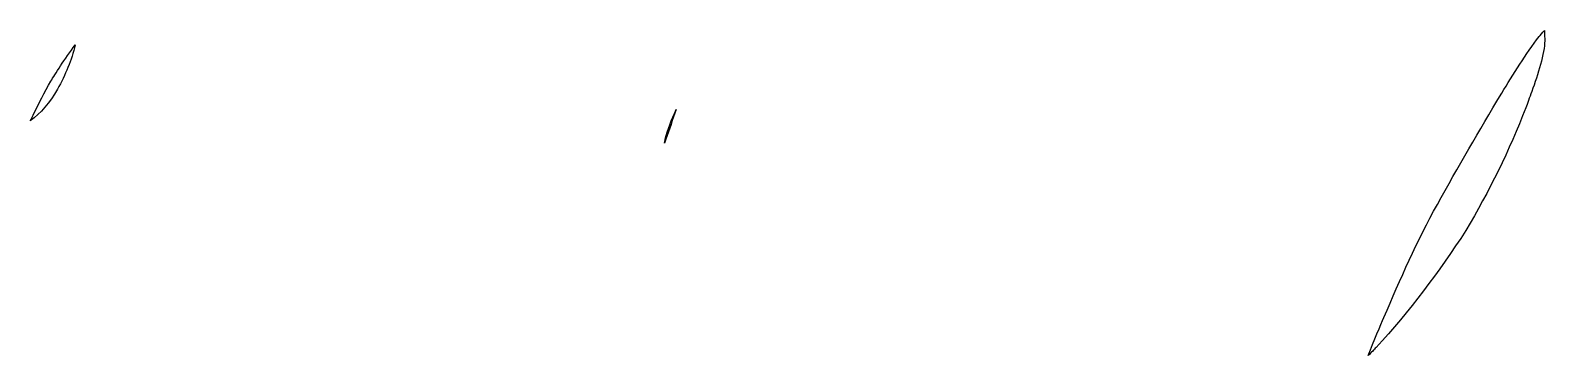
# Model space of a CAD drawing. Header units: millimetres. Extents: x -1234 to 1259, y 230 to 2117.
# Drawn here: x 42 to 172.9, y 1223.3 to 1251.3 of the extents above; entities that cross this region are included whole.
import ezdxf

# ---------------------------------------------------------------- set-up
doc = ezdxf.new("R2010")
doc.units = ezdxf.units.MM
doc.header["$MEASUREMENT"] = 0
doc.layers.add('layer 1', color=7, linetype='Continuous')

msp = doc.modelspace()

# ---------------------------------------------------------------- linework, layer by layer
at = {"layer": 'layer 1', "color": 114}
for points, knots in [([(172.8265, 1251.3233), (172.6366, 1251.1099), (172.4721, 1250.9083), (172.3744, 1250.7831), (172.3744, 1250.7831), (171.2099, 1249.2909), (170.1348, 1247.525), (169.145, 1245.9051), (169.145, 1245.9051), (169.145, 1245.9051), (169.087, 1245.811), (169.087, 1245.811), (169.087, 1245.811), (167.1817, 1242.6916), (165.3641, 1239.5081), (163.5804, 1236.3162), (163.5804, 1236.3162), (161.8431, 1233.206), (160.3669, 1229.8463), (158.9681, 1226.5713), (158.9681, 1226.5713), (158.6781, 1225.8924), (158.1028, 1224.5718), (157.5987, 1223.2668), (157.5987, 1223.2668), (157.886, 1223.5544), (158.128, 1223.8045), (158.2826, 1223.9701), (158.2826, 1223.9701), (161.1667, 1227.0669), (163.7191, 1230.51), (166.0348, 1234.0472), (166.0348, 1234.0472), (168.0469, 1237.4319), (169.8037, 1240.9667), (171.2177, 1244.644), (171.2177, 1244.644), (171.3595, 1245.0129), (171.5459, 1245.5011), (171.7409, 1246.0463), (171.7409, 1246.0463), (172.2637, 1247.5013), (172.8559, 1249.3624), (172.8559, 1250.4152), (172.8559, 1250.4152), (172.8559, 1250.6182), (172.8492, 1250.9628), (172.8265, 1251.3233)], [0, 0, 0, 0, 0.07692308, 0.07692308, 0.07692308, 0.07692308, 0.15384615, 0.15384615, 0.15384615, 0.15384615, 0.23076923, 0.23076923, 0.23076923, 0.23076923, 0.30769231, 0.30769231, 0.30769231, 0.30769231, 0.38461538, 0.38461538, 0.38461538, 0.38461538, 0.46153846, 0.46153846, 0.46153846, 0.46153846, 0.53846154, 0.53846154, 0.53846154, 0.53846154, 0.61538462, 0.61538462, 0.61538462, 0.61538462, 0.69230769, 0.69230769, 0.69230769, 0.69230769, 0.76923077, 0.76923077, 0.76923077, 0.76923077, 0.84615385, 0.84615385, 0.84615385, 0.84615385, 1, 1, 1, 1]), ([(45.8867, 1250.0699), (44.9768, 1248.87), (44.1189, 1247.503), (43.7829, 1246.9384), (43.7829, 1246.9384), (43.2307, 1246.0176), (42.7294, 1244.9733), (42.2469, 1244.0115), (42.2469, 1244.0115), (42.1655, 1243.8477), (42.0841, 1243.6828), (42.0017, 1243.519), (42.0017, 1243.519), (42.9215, 1244.1675), (43.6828, 1245.0851), (44.3482, 1246.2589), (44.3482, 1246.2589), (45.038, 1247.4779), (45.5665, 1248.7472), (45.8867, 1250.0699)], [0, 0, 0, 0, 0.16666667, 0.16666667, 0.16666667, 0.16666667, 0.33333333, 0.33333333, 0.33333333, 0.33333333, 0.5, 0.5, 0.5, 0.5, 0.66666667, 0.66666667, 0.66666667, 0.66666667, 1, 1, 1, 1]), ([(96.7901, 1241.584), (96.7901, 1241.584), (96.9203, 1241.9455), (96.9203, 1241.9455), (96.9203, 1241.9455), (97.222, 1242.7889), (97.5128, 1243.6425), (97.8001, 1244.4936), (97.8001, 1244.4936), (97.3943, 1243.6131), (97.0565, 1242.7376), (96.8676, 1241.943), (96.8676, 1241.943), (96.8439, 1241.838), (96.8205, 1241.7336), (96.8004, 1241.631), (96.8004, 1241.631), (96.7979, 1241.6151), (96.7944, 1241.5992), (96.7901, 1241.584)], [0, 0, 0, 0, 0.16666667, 0.16666667, 0.16666667, 0.16666667, 0.33333333, 0.33333333, 0.33333333, 0.33333333, 0.5, 0.5, 0.5, 0.5, 0.66666667, 0.66666667, 0.66666667, 0.66666667, 1, 1, 1, 1])]:
    msp.add_open_spline(points, degree=3, knots=knots, dxfattribs=at)

doc.saveas('drawing.dxf')
